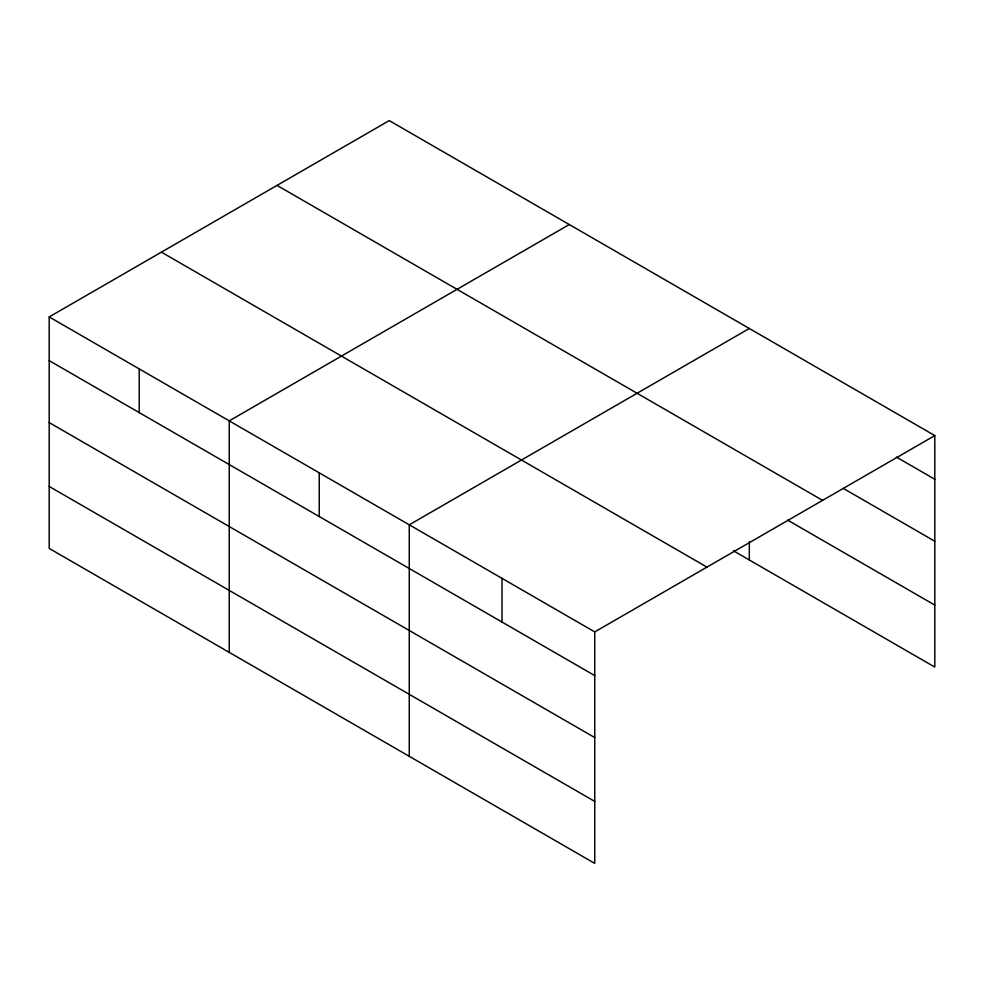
<?xml version="1.0" encoding="UTF-8"?>
<svg xmlns="http://www.w3.org/2000/svg" width="984" height="984" viewBox="0 0 984 984"><rect width="100%" height="100%" fill="white"/><g stroke="black" fill="none" stroke-linecap="round" stroke-linejoin="round"><path stroke-width="1.48" d="M594.754 737.569L594.754 631.9L49.2 316.934L49.2 548.42L594.754 863.399L594.754 737.569L49.2 422.591M733.424 550.806L934.8 667.066L934.8 435.58L389.246 120.602L49.2 316.934M569.281 224.549L229.235 420.869L229.235 652.367M749.316 328.484L409.258 524.816L409.258 756.302M594.754 631.9L934.8 435.58M896.375 457.08L934.8 479.269M843.386 488.458L934.8 541.237M277.033 185.398L822.587 500.364M787.741 520.179L934.8 605.086M161.413 252.15L706.967 567.116M49.2 360.624L594.754 675.59M49.2 486.453L594.754 801.419M749.316 541.84L749.316 559.982M502.012 578.358L502.012 622.048M319.247 472.849L319.247 516.526M139.211 368.902L139.211 412.591"/></g></svg>
